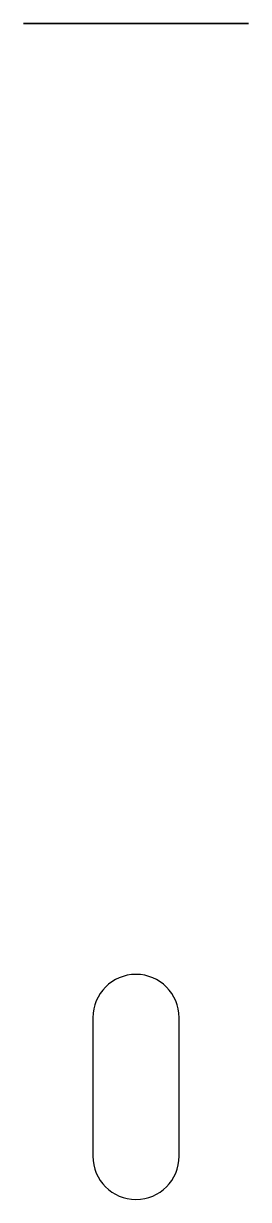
# Model space of a CAD drawing. Header units: inches. Extents: x 79.8 to 92.8, y -25.1 to 42.8.
import ezdxf

# ---------------------------------------------------------------- set-up
doc = ezdxf.new("R2010")
doc.units = ezdxf.units.IN
doc.header["$MEASUREMENT"] = 0

msp = doc.modelspace()

# ---------------------------------------------------------------- linework, layer by layer
at = {"extrusion": (0.061361, -1.66094e-16, 0.998116), "elevation": 5.297}
msp.add_lwpolyline([(-22.584, -83.665, 1), (-22.584, -88.665), (-22.584, -88.665), (-14.584, -88.665, 1), (-14.584, -83.665)], format="xyb", close=True, dxfattribs=at)
at = {"extrusion": (0, 1, 0)}
msp.add_circle((-86.328, 0, 42.84), 6.5, dxfattribs=at)

doc.saveas('drawing.dxf')
